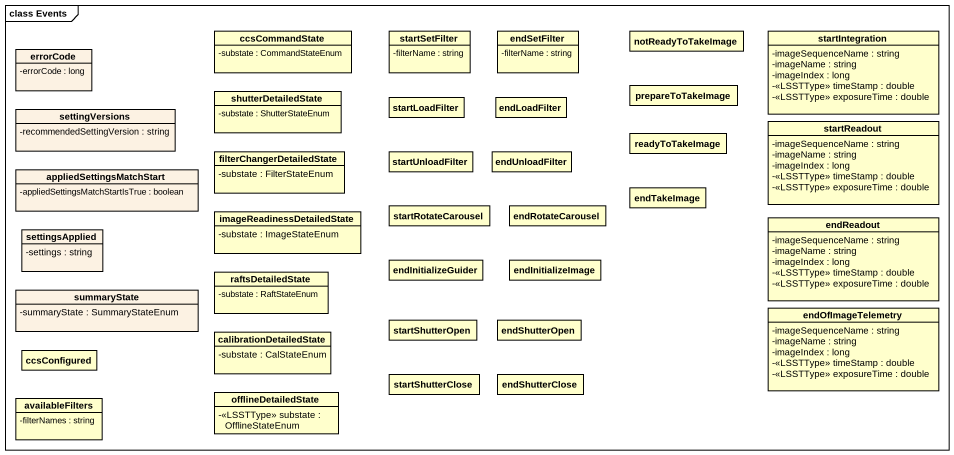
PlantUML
@startuml
mainframe class Events
hide circle
hide empty members
skinparam classAttributeIconSize 0
class ccsCommandState #FFFFCC {
  -substate : CommandStateEnum
}
class startSetFilter #FFFFCC {
  -filterName : string
}
class endSetFilter #FFFFCC {
  -filterName : string
}
class notReadyToTakeImage #FFFFCC
class startIntegration #FFFFCC {
  -imageSequenceName : string
  -imageName : string
  -imageIndex : long
  -<<LSSTType>> timeStamp : double
  -<<LSSTType>> exposureTime : double
}
class errorCode {
  -errorCode : long
}
class settingVersions {
  -recommendedSettingVersion : string
}
class shutterDetailedState #FFFFCC {
  -substate : ShutterStateEnum
}
class startLoadFilter #FFFFCC
class endLoadFilter #FFFFCC
class prepareToTakeImage #FFFFCC
class readyToTakeImage #FFFFCC
class startReadout #FFFFCC {
  -imageSequenceName : string
  -imageName : string
  -imageIndex : long
  -<<LSSTType>> timeStamp : double
  -<<LSSTType>> exposureTime : double
}
class appliedSettingsMatchStart {
  -appliedSettingsMatchStartIsTrue : boolean
}
class filterChangerDetailedState #FFFFCC {
  -substate : FilterStateEnum
}
class startUnloadFilter #FFFFCC
class endUnloadFilter #FFFFCC
class imageReadinessDetailedState #FFFFCC {
  -substate : ImageStateEnum
}
class startRotateCarousel #FFFFCC
class endRotateCarousel #FFFFCC
class endTakeImage #FFFFCC
class endReadout #FFFFCC {
  -imageSequenceName : string
  -imageName : string
  -imageIndex : long
  -<<LSSTType>> timeStamp : double
  -<<LSSTType>> exposureTime : double
}
class settingsApplied {
  -settings : string
}
class endInitializeGuider #FFFFCC
class endInitializeImage #FFFFCC
class summaryState {
  -summaryState : SummaryStateEnum
}
class raftsDetailedState #FFFFCC {
  -substate : RaftStateEnum
}
class calibrationDetailedState #FFFFCC {
  -substate : CalStateEnum
}
class startShutterOpen #FFFFCC
class endShutterOpen #FFFFCC
class endOfImageTelemetry #FFFFCC {
  -imageSequenceName : string
  -imageName : string
  -imageIndex : long
  -<<LSSTType>> timeStamp : double
  -<<LSSTType>> exposureTime : double
}
class ccsConfigured #FFFFCC
class startShutterClose #FFFFCC
class endShutterClose #FFFFCC
class availableFilters #FFFFCC {
  -filterNames : string
}
class offlineDetailedState #FFFFCC {
  -<<LSSTType>> substate : OfflineStateEnum
}
@enduml
